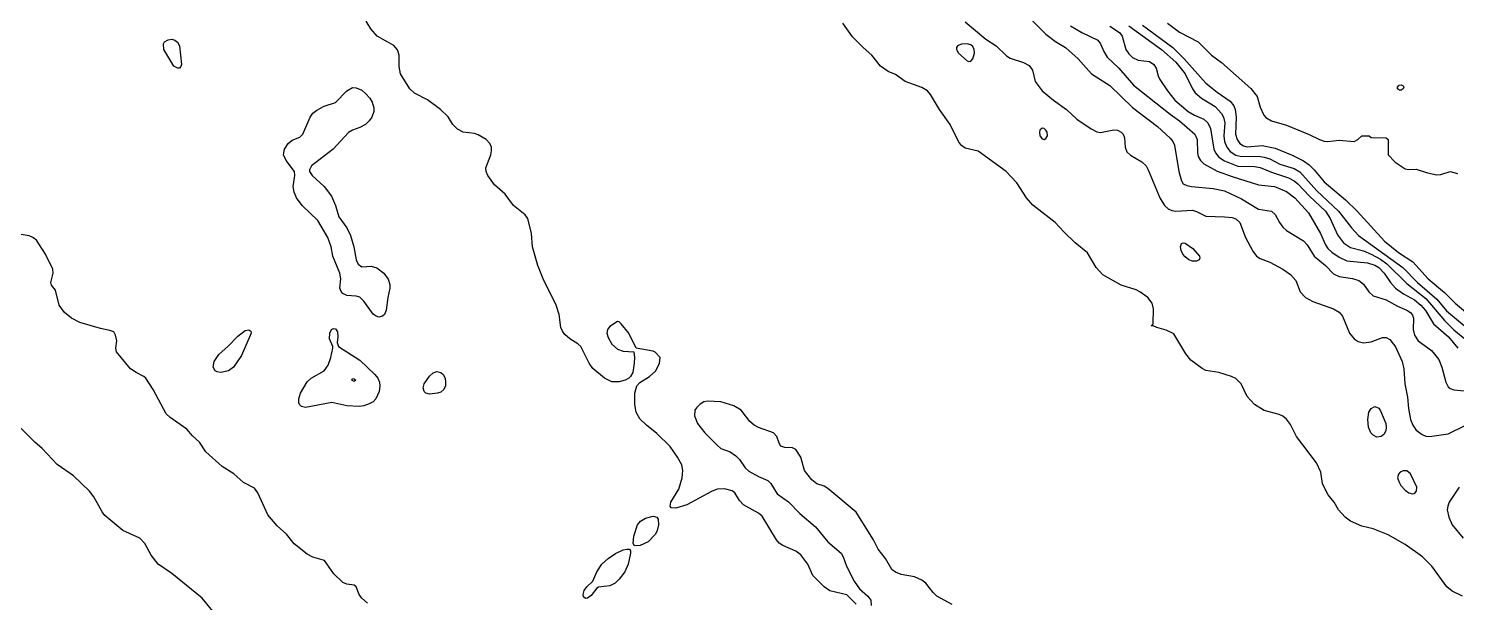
# Model space of a CAD drawing. Extents: x 474277 to 475042, y 254928 to 255625.
# Drawn here: x 474636.5 to 474694.8, y 255024.3 to 255047.7 of the extents above; entities that cross this region are included whole.
import ezdxf

# ---------------------------------------------------------------- set-up
doc = ezdxf.new("R2010")
doc.units = 0
doc.header["$MEASUREMENT"] = 0
doc.layers.add('BaseMapV2_DTM_export_MonNov09090547073261 — entities', color=1, linetype='CONTINUOUS')

msp = doc.modelspace()

# ---------------------------------------------------------------- linework, layer by layer
at = {"layer": 'BaseMapV2_DTM_export_MonNov09090547073261 — entities', "color": 15, "linetype": 'Continuous', "true_color": 0xb7484b}
for points in [[(474677.033, 255048.454, 90.5), (474678.03, 255047.456, 90.5), (474678.414, 255047.162, 90.5), (474678.82, 255046.907, 90.5), (474679.338, 255046.447, 90.5), (474679.892, 255045.833, 90.5), (474680.637, 255045.357, 90.5), (474681.557, 255044.468, 90.5), (474682.573, 255043.686, 90.5), (474683.091, 255043.216, 90.5), (474683.199, 255043.073, 90.5), (474683.27, 255042.92, 90.5), (474683.445, 255041.846, 90.5), (474683.551, 255041.465, 90.5), (474683.628, 255041.353, 90.5), (474683.781, 255041.273, 90.5), (474683.968, 255041.233, 90.5), (474684.854, 255041.152, 90.5), (474685.314, 255041.068, 90.5), (474686.004, 255040.729, 90.5), (474686.695, 255040.309, 90.5), (474687.231, 255040.227, 90.5), (474687.385, 255040.102, 90.5), (474687.55, 255039.776, 90.5), (474687.691, 255039.579, 90.5), (474687.845, 255039.447, 90.5), (474688.535, 255039.025, 90.5), (474688.689, 255038.856, 90.5), (474688.964, 255038.396, 90.5), (474689.434, 255038.012, 90.5), (474689.762, 255037.674, 90.5), (474689.992, 255037.567, 90.5), (474690.528, 255037.483, 90.5), (474690.798, 255037.399, 90.5), (474690.988, 255037.248, 90.5), (474691.2, 255036.939, 90.5), (474691.372, 255036.783, 90.5), (474691.909, 255036.607, 90.5), (474692.369, 255036.36, 90.5), (474692.752, 255036.198, 90.5), (474692.9, 255036.096, 90.5), (474692.982, 255035.984, 90.5), (474693.022, 255035.865, 90.5), (474693.005, 255035.405, 90.5), (474693.06, 255035.175, 90.5), (474693.212, 255034.942, 90.5), (474693.749, 255034.547, 90.5), (474694.052, 255034.179, 90.5), (474694.18, 255033.872, 90.5), (474694.337, 255033.258, 90.5), (474694.439, 255033.068, 90.5), (474694.516, 255032.998, 90.5), (474694.669, 255032.935, 90.5), (474695.972, 255032.813, 90.5)], [(474670.286, 255024.197, 90.5), (474669.902, 255024.576, 90.5), (474669.212, 255024.743, 90.5), (474668.982, 255024.9, 90.5), (474668.52, 255025.361, 90.5), (474668.312, 255025.821, 90.5), (474668.024, 255026.204, 90.5), (474667.824, 255026.358, 90.5), (474667.295, 255026.591, 90.5), (474667.142, 255026.69, 90.5), (474667.034, 255026.818, 90.5), (474666.452, 255027.782, 90.5), (474666.299, 255027.906, 90.5), (474665.685, 255028.244, 90.5), (474665.532, 255028.422, 90.5), (474665.331, 255028.735, 90.5), (474665.225, 255028.824, 90.5), (474664.919, 255028.905, 90.5), (474664.612, 255028.886, 90.5), (474664.382, 255028.796, 90.5), (474663.385, 255028.253, 90.5), (474662.925, 255028.107, 90.5), (474662.745, 255028.121, 90.5), (474662.7, 255028.198, 90.5), (474662.732, 255028.351, 90.5), (474663.058, 255028.888, 90.5), (474663.193, 255029.348, 90.5), (474663.214, 255029.655, 90.5), (474663.17, 255029.885, 90.5), (474663.004, 255030.191, 90.5), (474662.695, 255030.623, 90.5), (474662.158, 255031.154, 90.5), (474661.737, 255031.495, 90.5), (474661.468, 255031.761, 90.5), (474661.318, 255032.032, 90.5), (474661.257, 255032.338, 90.5), (474661.262, 255032.798, 90.5), (474661.341, 255033.105, 90.5), (474661.468, 255033.244, 90.5), (474661.858, 255033.489, 90.5), (474662.114, 255033.719, 90.5), (474662.265, 255034.025, 90.5), (474662.296, 255034.255, 90.5), (474662.082, 255034.482, 90.5), (474662.005, 255034.521, 90.5), (474661.315, 255034.636, 90.5), (474661.016, 255035.252, 90.5), (474660.701, 255035.635, 90.5), (474660.625, 255035.712, 90.5), (474660.548, 255035.725, 90.5), (474660.241, 255035.52, 90.5), (474660.141, 255035.405, 90.5), (474660.114, 255035.252, 90.5), (474660.165, 255035.071, 90.5), (474660.318, 255034.805, 90.5), (474660.548, 255034.603, 90.5), (474660.778, 255034.52, 90.5), (474661.213, 255034.485, 90.5), (474661.244, 255034.255, 90.5), (474661.235, 255034.025, 90.5), (474661.171, 255033.642, 90.5), (474661.086, 255033.489, 90.5), (474661.008, 255033.412, 90.5), (474660.862, 255033.335, 90.5), (474660.625, 255033.268, 90.5), (474660.318, 255033.27, 90.5), (474660.019, 255033.412, 90.5), (474659.551, 255033.818, 90.5), (474659.395, 255034.025, 90.5), (474659.049, 255034.715, 90.5), (474658.938, 255034.824, 90.5), (474658.607, 255035.022, 90.5), (474658.401, 255035.197, 90.5), (474658.306, 255035.329, 90.5), (474658.243, 255035.482, 90.5), (474658.167, 255036.019, 90.5), (474658.048, 255036.402, 90.5), (474657.514, 255037.476, 90.5), (474657.299, 255038.012, 90.5), (474657.088, 255038.779, 90.5), (474657.046, 255039.316, 90.5), (474656.896, 255039.929, 90.5), (474656.782, 255040.083, 90.5), (474656.307, 255040.466, 90.5), (474655.969, 255040.926, 90.5), (474655.536, 255041.309, 90.5), (474655.266, 255041.693, 90.5), (474655.19, 255041.846, 90.5), (474655.18, 255042, 90.5), (474655.381, 255042.536, 90.5), (474655.412, 255042.69, 90.5), (474655.406, 255042.843, 90.5), (474655.345, 255042.996, 90.5), (474655.189, 255043.15, 90.5), (474654.874, 255043.35, 90.5), (474654.721, 255043.405, 90.5), (474654.261, 255043.457, 90.5), (474654.031, 255043.576, 90.5), (474653.836, 255043.763, 90.5), (474653.647, 255044.077, 90.5), (474653.329, 255044.377, 90.5), (474652.804, 255044.77, 90.5), (474652.267, 255045.051, 90.5), (474652.084, 255045.22, 90.5), (474651.698, 255045.833, 90.5), (474651.645, 255046.14, 90.5), (474651.65, 255046.6, 90.5), (474651.577, 255046.81, 90.5), (474651.424, 255046.987, 90.5), (474650.754, 255047.367, 90.5), (474650.486, 255047.674, 90.5), (474650.3, 255047.98, 90.5)], [(474695.023, 255024.517, 90.75), (474694.592, 255024.728, 90.75), (474694.378, 255024.901, 90.75), (474693.77, 255025.744, 90.75), (474693.387, 255026.128, 90.75), (474692.675, 255026.626, 90.75), (474691.985, 255027.028, 90.75), (474691.372, 255027.266, 90.75), (474690.912, 255027.378, 90.75), (474690.452, 255027.587, 90.75), (474690.236, 255027.738, 90.75), (474689.96, 255028.045, 90.75), (474689.783, 255028.351, 90.75), (474689.547, 255028.658, 90.75), (474689.375, 255028.965, 90.75), (474689.31, 255029.118, 90.75), (474689.241, 255029.578, 90.75), (474689.058, 255029.961, 90.75), (474688.254, 255031.035, 90.75), (474687.998, 255031.526, 90.75), (474687.845, 255031.749, 90.75), (474687.691, 255031.862, 90.75), (474687.538, 255031.928, 90.75), (474686.925, 255032.098, 90.75), (474686.541, 255032.341, 90.75), (474686.235, 255032.669, 90.75), (474685.996, 255033.182, 90.75), (474685.774, 255033.402, 90.75), (474685.602, 255033.489, 90.75), (474685.084, 255033.654, 90.75), (474684.548, 255033.736, 90.75), (474684.394, 255033.814, 90.75), (474683.934, 255034.156, 90.75), (474683.736, 255034.409, 90.75), (474683.244, 255035.221, 90.75), (474682.937, 255035.372, 90.75), (474682.546, 255035.482, 90.75), (474682.401, 255035.551, 90.75), (474682.324, 255035.551, 90.75), (474682.398, 255035.635, 90.75), (474682.417, 255036.249, 90.75), (474682.363, 255036.479, 90.75), (474682.191, 255036.709, 90.75), (474681.861, 255036.939, 90.75), (474681.703, 255037.016, 90.75), (474681.097, 255037.208, 90.75), (474680.355, 255037.629, 90.75), (474680.074, 255037.936, 90.75), (474679.717, 255038.537, 90.75), (474679.223, 255038.933, 90.75), (474678.753, 255039.393, 90.75), (474678.411, 255039.776, 90.75), (474677.493, 255040.481, 90.75), (474677.238, 255040.773, 90.75), (474676.843, 255041.386, 90.75), (474676.405, 255041.846, 90.75), (474675.27, 255042.68, 90.75), (474674.733, 255042.807, 90.75), (474674.58, 255042.908, 90.75), (474674.467, 255043.073, 90.75), (474674.125, 255043.763, 90.75), (474673.691, 255044.377, 90.75), (474673.325, 255044.99, 90.75), (474673.203, 255045.143, 90.75), (474672.97, 255045.278, 90.75), (474672.279, 255045.524, 90.75), (474671.896, 255045.807, 90.75), (474671.589, 255045.935, 90.75), (474671.283, 255046.143, 90.75), (474670.929, 255046.6, 90.75), (474670.566, 255046.907, 90.75), (474670.133, 255047.348, 90.75), (474669.749, 255047.907, 90.75)], [(474674.733, 255047.958, 90.75), (474675.577, 255047.249, 90.75), (474675.994, 255046.984, 90.75), (474676.42, 255046.565, 90.75), (474676.573, 255046.474, 90.75), (474677.11, 255046.299, 90.75), (474677.34, 255046.183, 90.75), (474677.486, 255045.987, 90.75), (474677.592, 255045.527, 90.75), (474677.873, 255045.143, 90.75), (474678.337, 255044.759, 90.75), (474678.861, 255044.377, 90.75), (474679.282, 255043.993, 90.75), (474679.87, 255043.591, 90.75), (474680.1, 255043.471, 90.75), (474680.254, 255043.439, 90.75), (474680.791, 255043.552, 90.75), (474680.944, 255043.537, 90.75), (474681.097, 255043.46, 90.75), (474681.174, 255043.374, 90.75), (474681.231, 255043.226, 90.75), (474681.264, 255042.843, 90.75), (474681.327, 255042.653, 90.75), (474681.481, 255042.513, 90.75), (474681.941, 255042.249, 90.75), (474682.117, 255042.076, 90.75), (474682.204, 255041.923, 90.75), (474682.673, 255040.773, 90.75), (474682.861, 255040.467, 90.75), (474683.014, 255040.332, 90.75), (474683.167, 255040.264, 90.75), (474683.321, 255040.237, 90.75), (474684.011, 255040.267, 90.75), (474684.164, 255040.225, 90.75), (474684.548, 255040.024, 90.75), (474685.314, 255040.006, 90.75), (474685.621, 255039.97, 90.75), (474685.774, 255039.922, 90.75), (474685.933, 255039.776, 90.75), (474686.17, 255039.163, 90.75), (474686.465, 255038.6, 90.75), (474686.617, 255038.396, 90.75), (474686.771, 255038.302, 90.75), (474687.155, 255038.155, 90.75), (474687.691, 255037.868, 90.75), (474687.998, 255037.654, 90.75), (474688.215, 255037.399, 90.75), (474688.397, 255036.939, 90.75), (474688.611, 255036.705, 90.75), (474688.918, 255036.541, 90.75), (474689.762, 255036.243, 90.75), (474689.992, 255036.114, 90.75), (474690.125, 255035.942, 90.75), (474690.405, 255035.252, 90.75), (474690.605, 255035.017, 90.75), (474690.758, 255034.915, 90.75), (474690.988, 255034.863, 90.75), (474691.295, 255034.905, 90.75), (474691.755, 255035.083, 90.75), (474691.909, 255035.072, 90.75), (474692.062, 255034.993, 90.75), (474692.292, 255034.692, 90.75), (474692.562, 255034.102, 90.75), (474692.627, 255033.795, 90.75), (474692.668, 255033.182, 90.75), (474692.777, 255032.645, 90.75), (474692.817, 255032.185, 90.75), (474692.901, 255031.725, 90.75), (474692.989, 255031.495, 90.75), (474693.135, 255031.298, 90.75), (474693.369, 255031.112, 90.75), (474693.519, 255031.051, 90.75), (474693.672, 255031.033, 90.75), (474694.439, 255031.151, 90.75), (474695.129, 255031.486, 90.75)], [(474679.027, 255047.794, 90.25), (474679.487, 255047.522, 90.25), (474680.141, 255047.214, 90.25), (474680.254, 255047.06, 90.25), (474680.383, 255046.754, 90.25), (474680.526, 255046.523, 90.25), (474681.007, 255046.063, 90.25), (474681.594, 255045.373, 90.25), (474683.091, 255044.19, 90.25), (474683.482, 255043.916, 90.25), (474684.099, 255043.38, 90.25), (474684.195, 255043.15, 90.25), (474684.207, 255042.613, 90.25), (474684.239, 255042.46, 90.25), (474684.328, 255042.306, 90.25), (474684.471, 255042.167, 90.25), (474685.008, 255041.871, 90.25), (474685.621, 255041.643, 90.25), (474686.695, 255041.312, 90.25), (474687.358, 255041.233, 90.25), (474687.845, 255041.035, 90.25), (474688.179, 255040.773, 90.25), (474688.739, 255040.159, 90.25), (474689.226, 255039.316, 90.25), (474689.425, 255038.856, 90.25), (474689.531, 255038.703, 90.25), (474689.685, 255038.556, 90.25), (474689.992, 255038.351, 90.25), (474690.298, 255038.205, 90.25), (474691.142, 255038.125, 90.25), (474691.448, 255038.026, 90.25), (474691.606, 255037.936, 90.25), (474691.826, 255037.706, 90.25), (474692.079, 255037.322, 90.25), (474692.284, 255037.092, 90.25), (474692.613, 255036.862, 90.25), (474693.059, 255036.616, 90.25), (474693.324, 255036.402, 90.25), (474693.508, 255036.172, 90.25), (474693.843, 255035.635, 90.25), (474694.444, 255035.099, 90.25), (474694.824, 255034.639, 90.25)], [(474680.637, 255047.781, 90), (474681.028, 255047.52, 90), (474681.136, 255047.367, 90), (474681.283, 255046.83, 90), (474681.404, 255046.652, 90), (474681.557, 255046.509, 90), (474681.787, 255046.389, 90), (474682.247, 255046.338, 90), (474682.431, 255046.217, 90), (474682.519, 255046.063, 90), (474682.602, 255045.757, 90), (474682.676, 255045.603, 90), (474682.987, 255045.143, 90), (474683.291, 255044.76, 90), (474683.826, 255044.3, 90), (474684.088, 255044.149, 90), (474684.471, 255043.981, 90), (474684.629, 255043.84, 90), (474684.735, 255043.61, 90), (474684.882, 255042.766, 90), (474684.948, 255042.613, 90), (474685.084, 255042.439, 90), (474685.314, 255042.281, 90), (474685.851, 255042.073, 90), (474686.541, 255042.06, 90), (474686.771, 255042.019, 90), (474687.231, 255041.82, 90), (474687.921, 255041.597, 90), (474688.151, 255041.476, 90), (474688.305, 255041.354, 90), (474688.784, 255040.849, 90), (474689.437, 255040.236, 90), (474689.627, 255039.929, 90), (474689.915, 255039.263, 90), (474690.167, 255038.933, 90), (474690.452, 255038.751, 90), (474690.988, 255038.607, 90), (474691.295, 255038.479, 90), (474691.679, 255038.27, 90), (474691.935, 255038.089, 90), (474692.752, 255037.281, 90), (474693.519, 255036.672, 90), (474694.286, 255035.767, 90), (474694.669, 255035.394, 90), (474695.116, 255035.022, 90)], [(474681.404, 255047.796, 89.75), (474682.736, 255046.83, 89.75), (474683.321, 255046.309, 89.75), (474683.703, 255045.833, 89.75), (474684.006, 255045.22, 89.75), (474684.111, 255045.067, 89.75), (474684.373, 255044.837, 89.75), (474684.931, 255044.499, 89.75), (474685.19, 255044.223, 89.75), (474685.266, 255044.07, 89.75), (474685.322, 255043.84, 89.75), (474685.285, 255043.303, 89.75), (474685.314, 255043.073, 89.75), (474685.405, 255042.843, 89.75), (474685.544, 255042.668, 89.75), (474685.774, 255042.521, 89.75), (474686.004, 255042.46, 89.75), (474686.695, 255042.478, 89.75), (474686.925, 255042.442, 89.75), (474687.155, 255042.363, 89.75), (474687.565, 255042.153, 89.75), (474688.151, 255041.977, 89.75), (474688.381, 255041.841, 89.75), (474689.072, 255041.062, 89.75), (474689.963, 255040.236, 89.75), (474690.489, 255039.546, 89.75), (474690.777, 255039.239, 89.75), (474692.593, 255037.936, 89.75), (474693.19, 255037.322, 89.75), (474693.979, 255036.636, 89.75), (474694.362, 255036.161, 89.75), (474695.179, 255035.482, 89.75)], [(474681.971, 255047.827, 89.5), (474683.199, 255046.907, 89.5), (474683.663, 255046.447, 89.5), (474684.554, 255045.45, 89.5), (474685.008, 255045.092, 89.5), (474685.544, 255044.726, 89.5), (474685.694, 255044.53, 89.5), (474685.749, 255044.377, 89.5), (474685.781, 255044.07, 89.5), (474685.767, 255043.38, 89.5), (474685.829, 255043.15, 89.5), (474685.933, 255042.996, 89.5), (474686.081, 255042.898, 89.5), (474686.235, 255042.863, 89.5), (474686.848, 255042.911, 89.5), (474687.385, 255042.809, 89.5), (474688.075, 255042.523, 89.5), (474688.535, 255042.284, 89.5), (474688.765, 255042.128, 89.5), (474688.97, 255041.923, 89.5), (474689.378, 255041.425, 89.5), (474690.25, 255040.696, 89.5), (474690.722, 255040.236, 89.5), (474691.832, 255039.007, 89.5), (474692.414, 255038.549, 89.5), (474692.991, 255038.166, 89.5), (474693.623, 255037.476, 89.5), (474694.286, 255036.908, 89.5), (474694.721, 255036.479, 89.5), (474695.589, 255035.741, 89.5)], [(474682.982, 255047.904, 89.25), (474683.474, 255047.531, 89.25), (474684.241, 255047.143, 89.25), (474684.778, 255046.592, 89.25), (474685.19, 255046.293, 89.25), (474686.388, 255045.238, 89.25), (474686.649, 255044.913, 89.25), (474686.771, 255044.482, 89.25), (474686.918, 255044.147, 89.25), (474687.001, 255044.048, 89.25), (474687.235, 255043.916, 89.25), (474687.845, 255043.741, 89.25), (474688.765, 255043.36, 89.25), (474689.188, 255043.15, 89.25), (474689.378, 255043.092, 89.25), (474689.532, 255043.076, 89.25), (474689.992, 255043.128, 89.25), (474690.597, 255043.073, 89.25), (474690.754, 255043.15, 89.25), (474690.912, 255043.308, 89.25), (474691.218, 255043.306, 89.25), (474691.295, 255043.234, 89.25), (474691.909, 255043.231, 89.25), (474691.988, 255043.15, 89.25), (474691.993, 255042.536, 89.25), (474692.273, 255042.23, 89.25), (474692.675, 255041.958, 89.25), (474692.829, 255041.929, 89.25), (474693.135, 255041.946, 89.25), (474693.595, 255041.791, 89.25), (474693.979, 255041.714, 89.25), (474694.132, 255041.732, 89.25), (474694.516, 255041.847, 89.25), (474694.822, 255041.763, 89.25)], [(474642.621, 255046.063, 90.5), (474642.452, 255046.151, 90.5), (474642.048, 255046.83, 90.5), (474642.035, 255047.06, 90.5), (474642.079, 255047.137, 90.5), (474642.222, 255047.23, 90.5), (474642.376, 255047.247, 90.5), (474642.496, 255047.214, 90.5), (474642.606, 255047.129, 90.5), (474642.68, 255046.984, 90.5), (474642.766, 255046.217, 90.5), (474642.745, 255046.14, 90.5), (474642.682, 255046.073, 90.5), (474642.621, 255046.063, 90.5)], [(474674.963, 255046.359, 90.75), (474675.04, 255046.447, 90.75), (474675.109, 255046.677, 90.75), (474675.101, 255046.83, 90.75), (474675.04, 255046.958, 90.75), (474674.963, 255047.024, 90.75), (474674.81, 255047.066, 90.75), (474674.58, 255047.044, 90.75), (474674.421, 255046.984, 90.75), (474674.374, 255046.907, 90.75), (474674.378, 255046.83, 90.75), (474674.465, 255046.677, 90.75), (474674.81, 255046.364, 90.75), (474674.886, 255046.341, 90.75), (474674.963, 255046.359, 90.75)], [(474650.966, 255035.942, 90.5), (474650.81, 255035.908, 90.5), (474650.707, 255035.942, 90.5), (474650.58, 255036.033, 90.5), (474650.197, 255036.565, 90.5), (474650.043, 255036.722, 90.5), (474649.89, 255036.767, 90.5), (474649.507, 255036.79, 90.5), (474649.353, 255036.868, 90.5), (474649.277, 255036.948, 90.5), (474649.222, 255037.092, 90.5), (474649.259, 255037.476, 90.5), (474649.231, 255037.706, 90.5), (474648.937, 255038.396, 90.5), (474648.865, 255038.779, 90.5), (474648.732, 255039.163, 90.5), (474648.333, 255039.853, 90.5), (474647.685, 255040.466, 90.5), (474647.459, 255040.773, 90.5), (474647.362, 255041.003, 90.5), (474647.319, 255041.233, 90.5), (474647.388, 255041.693, 90.5), (474647.376, 255041.846, 90.5), (474647.03, 255042.306, 90.5), (474646.928, 255042.536, 90.5), (474646.973, 255042.766, 90.5), (474647.12, 255042.996, 90.5), (474647.283, 255043.125, 90.5), (474647.59, 255043.252, 90.5), (474647.717, 255043.38, 90.5), (474648.012, 255044.07, 90.5), (474648.126, 255044.238, 90.5), (474648.28, 255044.356, 90.5), (474648.586, 255044.514, 90.5), (474649.047, 255044.67, 90.5), (474649.507, 255045.143, 90.5), (474649.737, 255045.275, 90.5), (474649.89, 255045.269, 90.5), (474650.12, 255045.164, 90.5), (474650.273, 255045.038, 90.5), (474650.445, 255044.837, 90.5), (474650.54, 255044.683, 90.5), (474650.614, 255044.453, 90.5), (474650.609, 255044.3, 90.5), (474650.527, 255044.07, 90.5), (474650.425, 255043.916, 90.5), (474650.267, 255043.763, 90.5), (474650.043, 255043.643, 90.5), (474649.737, 255043.544, 90.5), (474649.583, 255043.439, 90.5), (474648.948, 255042.766, 90.5), (474648.072, 255042.076, 90.5), (474647.985, 255041.923, 90.5), (474647.989, 255041.846, 90.5), (474648.093, 255041.693, 90.5), (474648.586, 255041.238, 90.5), (474648.881, 255040.849, 90.5), (474649.052, 255040.466, 90.5), (474649.184, 255040.006, 90.5), (474649.505, 255039.546, 90.5), (474649.662, 255039.239, 90.5), (474649.793, 255038.779, 90.5), (474649.892, 255038.242, 90.5), (474649.967, 255038.065, 90.5), (474650.12, 255037.965, 90.5), (474650.503, 255037.983, 90.5), (474650.733, 255037.915, 90.5), (474651.013, 255037.706, 90.5), (474651.193, 255037.455, 90.5), (474651.266, 255037.246, 90.5), (474651.269, 255037.092, 90.5), (474651.181, 255036.709, 90.5), (474651.117, 255036.189, 90.5), (474651.042, 255036.019, 90.5), (474650.966, 255035.942, 90.5)], [(474692.599, 255045.22, 89.25), (474692.522, 255045.172, 89.25), (474692.445, 255045.167, 89.25), (474692.372, 255045.22, 89.25), (474692.367, 255045.297, 89.25), (474692.433, 255045.373, 89.25), (474692.522, 255045.391, 89.25), (474692.599, 255045.349, 89.25), (474692.621, 255045.297, 89.25), (474692.599, 255045.22, 89.25)], [(474678.03, 255043.193, 90.75), (474678.091, 255043.303, 90.75), (474678.08, 255043.456, 90.75), (474678.03, 255043.544, 90.75), (474677.953, 255043.604, 90.75), (474677.877, 255043.619, 90.75), (474677.781, 255043.533, 90.75), (474677.759, 255043.456, 90.75), (474677.778, 255043.303, 90.75), (474677.877, 255043.185, 90.75), (474677.953, 255043.16, 90.75), (474678.03, 255043.193, 90.75)], [(474650.35, 255024.233, 90.25), (474650.116, 255024.441, 90.25), (474650.017, 255024.594, 90.25), (474649.89, 255024.901, 90.25), (474649.813, 255024.964, 90.25), (474649.507, 255025.015, 90.25), (474649.353, 255025.079, 90.25), (474648.986, 255025.438, 90.25), (474648.598, 255025.974, 90.25), (474648.126, 255026.117, 90.25), (474647.896, 255026.229, 90.25), (474647.36, 255026.659, 90.25), (474647.046, 255027.048, 90.25), (474646.67, 255027.384, 90.25), (474646.286, 255027.843, 90.25), (474645.882, 255028.735, 90.25), (474645.749, 255028.93, 90.25), (474645.289, 255029.162, 90.25), (474644.906, 255029.508, 90.25), (474644.423, 255029.808, 90.25), (474643.756, 255030.412, 90.25), (474643.494, 255030.805, 90.25), (474643.219, 255031.063, 90.25), (474642.989, 255031.339, 90.25), (474642.299, 255031.807, 90.25), (474642.134, 255031.955, 90.25), (474641.612, 255032.952, 90.25), (474641.317, 255033.412, 90.25), (474641.226, 255033.491, 90.25), (474640.918, 255033.642, 90.25), (474640.691, 255033.795, 90.25), (474640.11, 255034.485, 90.25), (474640.092, 255034.639, 90.25), (474640.122, 255034.945, 90.25), (474640.073, 255035.175, 90.25), (474639.999, 255035.303, 90.25), (474639.845, 255035.368, 90.25), (474639.462, 255035.443, 90.25), (474638.619, 255035.695, 90.25), (474638.276, 255035.865, 90.25), (474637.991, 255036.096, 90.25), (474637.777, 255036.402, 90.25), (474637.622, 255037.009, 90.25), (474637.468, 255037.216, 90.25), (474637.433, 255037.322, 90.25), (474637.531, 255037.706, 90.25), (474637.521, 255037.859, 90.25), (474637.215, 255038.472, 90.25), (474636.855, 255039.047, 90.25), (474636.702, 255039.159, 90.25), (474636.548, 255039.225, 90.25), (474635.967, 255039.316, 90.25)], [(474684.278, 255038.242, 91), (474684.164, 255038.193, 91), (474684.011, 255038.196, 91), (474683.858, 255038.251, 91), (474683.704, 255038.363, 91), (474683.613, 255038.472, 91), (474683.541, 255038.626, 91), (474683.516, 255038.779, 91), (474683.551, 255038.911, 91), (474683.628, 255038.94, 91), (474683.704, 255038.923, 91), (474684.017, 255038.703, 91), (474684.286, 255038.396, 91), (474684.309, 255038.319, 91), (474684.278, 255038.242, 91)], [(474644.677, 255033.719, 90.5), (474644.369, 255033.648, 90.5), (474644.216, 255033.671, 90.5), (474644.139, 255033.716, 90.5), (474644.056, 255033.872, 90.5), (474644.093, 255034.102, 90.5), (474644.293, 255034.384, 90.5), (474644.676, 255034.722, 90.5), (474645.059, 255035.13, 90.5), (474645.366, 255035.36, 90.5), (474645.519, 255035.387, 90.5), (474645.595, 255035.329, 90.5), (474645.602, 255035.252, 90.5), (474645.213, 255034.343, 90.5), (474644.886, 255033.872, 90.5), (474644.677, 255033.719, 90.5)], [(474650.012, 255032.262, 90.5), (474649.507, 255032.289, 90.5), (474648.893, 255032.429, 90.5), (474647.82, 255032.22, 90.5), (474647.657, 255032.262, 90.5), (474647.58, 255032.338, 90.5), (474647.552, 255032.415, 90.5), (474647.552, 255032.568, 90.5), (474647.617, 255032.798, 90.5), (474647.896, 255033.265, 90.5), (474648.05, 255033.422, 90.5), (474648.586, 255033.719, 90.5), (474648.746, 255033.949, 90.5), (474648.859, 255034.255, 90.5), (474648.942, 255034.639, 90.5), (474648.939, 255034.715, 90.5), (474648.809, 255035.022, 90.5), (474648.81, 255035.252, 90.5), (474648.89, 255035.405, 90.5), (474648.97, 255035.449, 90.5), (474649.047, 255035.433, 90.5), (474649.123, 255035.308, 90.5), (474649.144, 255035.099, 90.5), (474649.12, 255034.869, 90.5), (474649.17, 255034.715, 90.5), (474650.043, 255034.145, 90.5), (474650.658, 255033.565, 90.5), (474650.773, 255033.412, 90.5), (474650.836, 255033.258, 90.5), (474650.858, 255033.105, 90.5), (474650.833, 255032.875, 90.5), (474650.691, 255032.568, 90.5), (474650.58, 255032.457, 90.5), (474650.427, 255032.367, 90.5), (474650.197, 255032.288, 90.5), (474650.012, 255032.262, 90.5)], [(474653.206, 255032.798, 90.5), (474652.88, 255032.763, 90.5), (474652.729, 255032.798, 90.5), (474652.66, 255032.875, 90.5), (474652.626, 255033.028, 90.5), (474652.665, 255033.182, 90.5), (474652.88, 255033.502, 90.5), (474653.034, 255033.638, 90.5), (474653.187, 255033.688, 90.5), (474653.34, 255033.644, 90.5), (474653.437, 255033.565, 90.5), (474653.517, 255033.412, 90.5), (474653.537, 255033.258, 90.5), (474653.529, 255033.105, 90.5), (474653.465, 255032.952, 90.5), (474653.34, 255032.849, 90.5), (474653.206, 255032.798, 90.5)], [(474649.871, 255033.335, 90.75), (474649.813, 255033.276, 90.75), (474649.711, 255033.335, 90.75), (474649.737, 255033.397, 90.75), (474649.813, 255033.389, 90.75), (474649.871, 255033.335, 90.75)], [(474674.196, 255024.175, 90.5), (474673.581, 255024.517, 90.5), (474673.424, 255024.671, 90.5), (474673.135, 255025.054, 90.5), (474672.97, 255025.171, 90.5), (474672.663, 255025.307, 90.5), (474672.126, 255025.407, 90.5), (474671.896, 255025.502, 90.5), (474671.743, 255025.611, 90.5), (474671.484, 255026.051, 90.5), (474671.186, 255026.434, 90.5), (474670.987, 255026.818, 90.5), (474670.286, 255027.945, 90.5), (474669.136, 255028.918, 90.5), (474668.982, 255029.005, 90.5), (474668.676, 255029.108, 90.5), (474668.476, 255029.271, 90.5), (474668.175, 255029.655, 90.5), (474668.029, 255030.191, 90.5), (474667.832, 255030.507, 90.5), (474667.684, 255030.575, 90.5), (474667.372, 255030.585, 90.5), (474667.219, 255030.647, 90.5), (474667.142, 255030.764, 90.5), (474667.053, 255031.035, 90.5), (474666.921, 255031.188, 90.5), (474666.299, 255031.405, 90.5), (474666.124, 255031.495, 90.5), (474665.951, 255031.648, 90.5), (474665.589, 255032.108, 90.5), (474665.302, 255032.288, 90.5), (474664.765, 255032.454, 90.5), (474664.228, 255032.483, 90.5), (474664.075, 255032.445, 90.5), (474663.922, 255032.355, 90.5), (474663.768, 255032.211, 90.5), (474663.706, 255032.108, 90.5), (474663.692, 255031.878, 90.5), (474663.818, 255031.572, 90.5), (474664.12, 255031.188, 90.5), (474664.612, 255030.681, 90.5), (474664.765, 255030.552, 90.5), (474665.149, 255030.407, 90.5), (474665.379, 255030.254, 90.5), (474665.532, 255030.104, 90.5), (474665.762, 255029.759, 90.5), (474665.915, 255029.627, 90.5), (474666.299, 255029.403, 90.5), (474666.682, 255029.247, 90.5), (474666.802, 255029.118, 90.5), (474667.065, 255028.698, 90.5), (474667.526, 255028.364, 90.5), (474667.988, 255027.891, 90.5), (474668.628, 255027.354, 90.5), (474669.127, 255026.741, 90.5), (474669.671, 255026.281, 90.5), (474669.76, 255026.128, 90.5), (474669.89, 255025.744, 90.5), (474670.209, 255025.127, 90.5), (474670.416, 255024.824, 90.5), (474670.765, 255024.517, 90.5), (474670.879, 255024.364, 90.5), (474670.902, 255024.134, 90.5)], [(474691.697, 255031.035, 91), (474691.525, 255031.015, 91), (474691.372, 255031.085, 91), (474691.286, 255031.188, 91), (474691.191, 255031.418, 91), (474691.16, 255031.725, 91), (474691.205, 255032.032, 91), (474691.295, 255032.183, 91), (474691.448, 255032.266, 91), (474691.602, 255032.19, 91), (474691.679, 255032.083, 91), (474691.888, 255031.572, 91), (474691.908, 255031.418, 91), (474691.887, 255031.265, 91), (474691.806, 255031.112, 91), (474691.697, 255031.035, 91)], [(474644.303, 255023.597, 90), (474643.609, 255024.441, 90), (474642.376, 255025.446, 90), (474641.815, 255025.821, 90), (474641.532, 255026.198, 90), (474641.275, 255026.664, 90), (474641.072, 255026.886, 90), (474640.377, 255027.201, 90), (474639.64, 255027.814, 90), (474639.525, 255027.968, 90), (474639.191, 255028.581, 90), (474639.018, 255028.811, 90), (474638.366, 255029.425, 90), (474637.698, 255029.896, 90), (474637.085, 255030.544, 90), (474636.777, 255030.805, 90), (474636.019, 255031.572, 90)], [(474693.059, 255028.708, 90.75), (474693.147, 255028.811, 90.75), (474693.158, 255028.965, 90.75), (474692.905, 255029.51, 90.75), (474692.752, 255029.632, 90.75), (474692.599, 255029.63, 90.75), (474692.478, 255029.578, 90.75), (474692.407, 255029.501, 90.75), (474692.371, 255029.348, 90.75), (474692.419, 255029.195, 90.75), (474692.509, 255029.041, 90.75), (474692.675, 255028.848, 90.75), (474692.829, 255028.733, 90.75), (474692.982, 255028.691, 90.75), (474693.059, 255028.708, 90.75)], [(474694.89, 255028.965, 90.75), (474694.478, 255028.351, 90.75), (474694.417, 255028.198, 90.75), (474694.401, 255028.045, 90.75), (474694.458, 255027.738, 90.75), (474694.6, 255027.431, 90.75), (474695.05, 255026.894, 90.75)], [(474661.48, 255026.588, 90.5), (474661.238, 255026.571, 90.5), (474661.185, 255026.664, 90.5), (474661.211, 255026.971, 90.5), (474661.365, 255027.431, 90.5), (474661.488, 255027.584, 90.5), (474661.698, 255027.71, 90.5), (474662.005, 255027.78, 90.5), (474662.158, 255027.743, 90.5), (474662.21, 255027.661, 90.5), (474662.224, 255027.431, 90.5), (474662.175, 255027.201, 90.5), (474662.096, 255027.048, 90.5), (474661.801, 255026.741, 90.5), (474661.48, 255026.588, 90.5)], [(474659.332, 255024.441, 90.5), (474659.244, 255024.427, 90.5), (474659.168, 255024.487, 90.5), (474659.15, 255024.594, 90.5), (474659.189, 255024.747, 90.5), (474659.3, 255024.901, 90.5), (474659.538, 255025.131, 90.5), (474659.708, 255025.514, 90.5), (474659.914, 255025.821, 90.5), (474660.165, 255026.051, 90.5), (474660.471, 255026.262, 90.5), (474660.778, 255026.405, 90.5), (474660.931, 255026.443, 90.5), (474661.041, 255026.434, 90.5), (474661.085, 255026.372, 90.5), (474661.085, 255026.281, 90.5), (474660.992, 255025.821, 90.5), (474660.844, 255025.514, 90.5), (474660.625, 255025.21, 90.5), (474660.451, 255025.054, 90.5), (474660.241, 255024.938, 90.5), (474659.781, 255024.884, 90.5), (474659.705, 255024.847, 90.5), (474659.475, 255024.544, 90.5), (474659.332, 255024.441, 90.5)]]:
    msp.add_polyline3d(points, dxfattribs=at)

doc.saveas('drawing.dxf')
